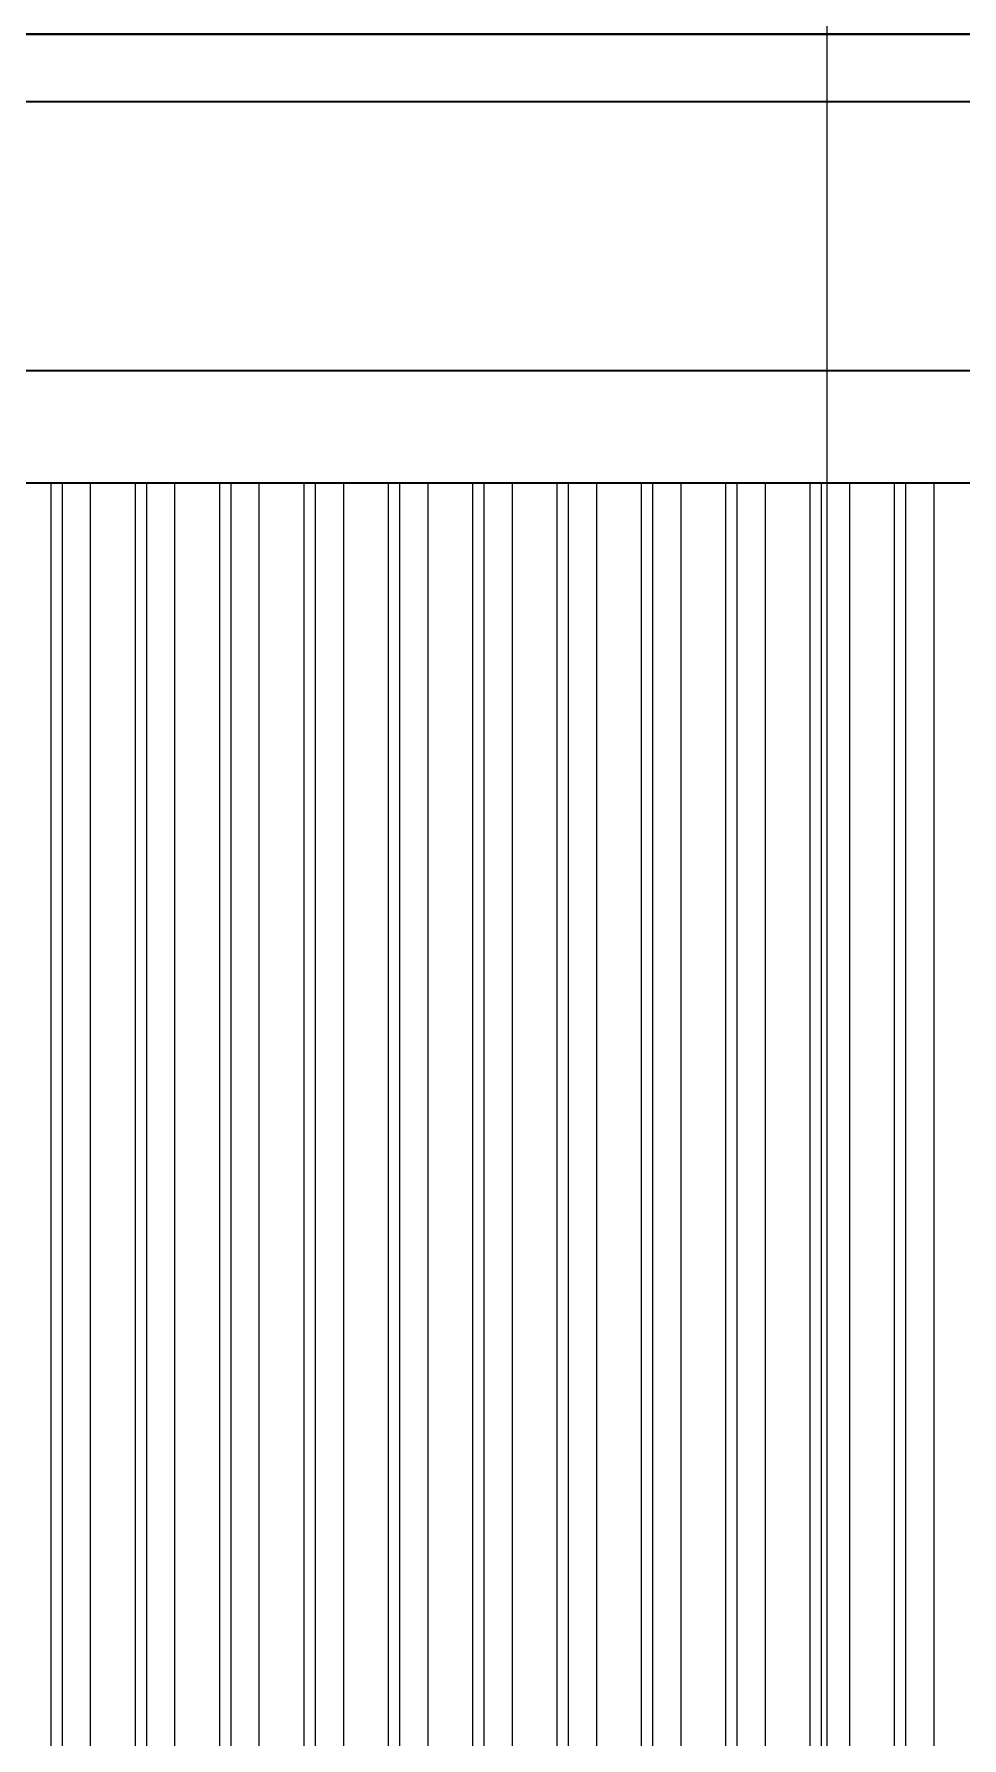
# Model space of a CAD drawing. Header units: millimetres. Extents: x 652554 to 1678317, y -308114 to 170803.
# Drawn here: x 747604 to 748018, y -87740 to -86981 of the extents above; entities that cross this region are included whole.
import ezdxf

# ---------------------------------------------------------------- set-up
doc = ezdxf.new("R2010")
doc.units = ezdxf.units.MM
for name, color, linetype, lineweight in [('A-DETL-GENF', 7, 'Continuous', 35), ('A-GENM', 7, 'Continuous', 9), ('A-GLAZ-CURT', 7, 'Continuous', 9), ('A-GLAZ-CWMG', 7, 'Continuous', 35)]:
    doc.layers.add(name, color=color, linetype=linetype, lineweight=lineweight)

# ---------------------------------------------------------------- blocks, each defined once
blk = doc.blocks.new('DPA_CP_Entrance Louver Grill Vertical Z - Louver Grill Vertical Z-V47-2241-01 ENTRANCE 2 ENLARGED ELEVATION 1')
at = {"layer": 'A-GLAZ-CURT', "color": 7}
blk.add_line((-631997.49, 113750), (-631396.2, 113750), dxfattribs=at)
blk = doc.blocks.new('GM_Louver Grill Vertical Z - Z Profile-V62-2241-01 ENTRANCE 2 ENLARGED ELEVATION 1')
at = {"layer": 'A-GENM', "color": 7}
for p, q in [((-631548.74, 112771.01), (-631548.74, 113750)), ((-631527.01, 113750), (-631528.74, 113750)), ((-631528.74, 113750), (-631523.74, 113750)), ((-631528.74, 112771.01), (-631528.74, 113750)), ((-631523.82, 113750), (-631527.01, 113750)), ((-631483.74, 113750), (-631523.82, 113750)), ((-631523.74, 113750), (-631483.65, 113750)), ((-631523.74, 112771.01), (-631523.74, 113750))]:
    blk.add_line(p, q, dxfattribs=at)
blk = doc.blocks.new('GM_Louver Grill Vertical Z - Z Profile-V63-2241-01 ENTRANCE 2 ENLARGED ELEVATION 1')
at = {"layer": 'A-GENM', "color": 7}
for p, q in [((-631586.33, 112771.01), (-631586.33, 113750)), ((-631564.6, 113750), (-631566.33, 113750)), ((-631566.33, 113750), (-631561.33, 113750)), ((-631566.33, 112771.01), (-631566.33, 113750)), ((-631561.42, 113750), (-631564.6, 113750)), ((-631521.33, 113750), (-631561.42, 113750)), ((-631561.33, 113750), (-631521.25, 113750)), ((-631561.33, 112771.01), (-631561.33, 113750)), ((-631506.38, 113750), (-631521.33, 113750)), ((-631521.25, 113750), (-631508.11, 113750)), ((-631508.11, 113750), (-631506.38, 113750))]:
    blk.add_line(p, q, dxfattribs=at)
blk = doc.blocks.new('GM_Louver Grill Vertical Z - Z Profile-V64-2241-01 ENTRANCE 2 ENLARGED ELEVATION 1')
at = {"layer": 'A-GENM', "color": 7}
for p, q in [((-631623.93, 112771.01), (-631623.93, 113750)), ((-631602.19, 113750), (-631603.93, 113750)), ((-631603.93, 113750), (-631598.93, 113750)), ((-631603.93, 112771.01), (-631603.93, 113750)), ((-631599.01, 113750), (-631602.19, 113750)), ((-631558.92, 113750), (-631599.01, 113750)), ((-631598.93, 113750), (-631558.84, 113750)), ((-631598.93, 112771.01), (-631598.93, 113750)), ((-631543.97, 113750), (-631558.92, 113750)), ((-631558.84, 113750), (-631545.71, 113750)), ((-631545.71, 113750), (-631543.97, 113750))]:
    blk.add_line(p, q, dxfattribs=at)
blk = doc.blocks.new('GM_Louver Grill Vertical Z - Z Profile-V65-2241-01 ENTRANCE 2 ENLARGED ELEVATION 1')
at = {"layer": 'A-GENM', "color": 7}
for p, q in [((-631661.52, 112771.01), (-631661.52, 113750)), ((-631639.79, 113750), (-631641.52, 113750)), ((-631641.52, 113750), (-631636.52, 113750)), ((-631641.52, 112771.01), (-631641.52, 113750)), ((-631636.6, 113750), (-631639.79, 113750)), ((-631596.52, 113750), (-631636.6, 113750)), ((-631636.52, 113750), (-631596.43, 113750)), ((-631636.52, 112771.01), (-631636.52, 113750)), ((-631581.57, 113750), (-631596.52, 113750)), ((-631596.43, 113750), (-631583.3, 113750)), ((-631583.3, 113750), (-631581.57, 113750))]:
    blk.add_line(p, q, dxfattribs=at)
blk = doc.blocks.new('GM_Louver Grill Vertical Z - Z Profile-V66-2241-01 ENTRANCE 2 ENLARGED ELEVATION 1')
at = {"layer": 'A-GENM', "color": 7}
for p, q in [((-631699.11, 112765.65), (-631699.11, 113750)), ((-631677.38, 113750), (-631679.11, 113750)), ((-631679.11, 113750), (-631674.11, 113750)), ((-631679.11, 112771.01), (-631679.11, 113750)), ((-631674.19, 113750), (-631677.38, 113750)), ((-631634.11, 113750), (-631674.19, 113750)), ((-631674.11, 113750), (-631634.02, 113750)), ((-631674.11, 112771.01), (-631674.11, 113750)), ((-631619.16, 113750), (-631634.11, 113750)), ((-631634.02, 113750), (-631620.89, 113750)), ((-631620.89, 113750), (-631619.16, 113750))]:
    blk.add_line(p, q, dxfattribs=at)
blk = doc.blocks.new('GM_Louver Grill Vertical Z - Z Profile-V67-2241-01 ENTRANCE 2 ENLARGED ELEVATION 1')
at = {"layer": 'A-GENM', "color": 7}
for p, q in [((-631736.7, 112771.01), (-631736.7, 113750)), ((-631714.97, 113750), (-631716.7, 113750)), ((-631716.7, 113750), (-631711.7, 113750)), ((-631716.7, 112771.01), (-631716.7, 113750)), ((-631711.79, 113750), (-631714.97, 113750)), ((-631671.7, 113750), (-631711.79, 113750)), ((-631711.7, 113750), (-631671.62, 113750)), ((-631711.7, 112771.01), (-631711.7, 113750)), ((-631656.75, 113750), (-631671.7, 113750)), ((-631671.62, 113750), (-631658.48, 113750)), ((-631658.48, 113750), (-631656.75, 113750))]:
    blk.add_line(p, q, dxfattribs=at)
blk = doc.blocks.new('GM_Louver Grill Vertical Z - Z Profile-V68-2241-01 ENTRANCE 2 ENLARGED ELEVATION 1')
at = {"layer": 'A-GENM', "color": 7}
for p, q in [((-631774.29, 112771.01), (-631774.29, 113750)), ((-631752.56, 113750), (-631754.29, 113750)), ((-631754.29, 113750), (-631749.29, 113750)), ((-631754.29, 112771.01), (-631754.29, 113750)), ((-631749.38, 113750), (-631752.56, 113750)), ((-631709.29, 113750), (-631749.38, 113750)), ((-631749.29, 113750), (-631709.21, 113750)), ((-631749.29, 112771.01), (-631749.29, 113750)), ((-631694.34, 113750), (-631709.29, 113750)), ((-631709.21, 113750), (-631696.07, 113750)), ((-631696.07, 113750), (-631694.34, 113750))]:
    blk.add_line(p, q, dxfattribs=at)
blk = doc.blocks.new('GM_Louver Grill Vertical Z - Z Profile-V69-2241-01 ENTRANCE 2 ENLARGED ELEVATION 1')
at = {"layer": 'A-GENM', "color": 7}
for p, q in [((-631811.89, 112771.01), (-631811.89, 113750)), ((-631790.15, 113750), (-631791.89, 113750)), ((-631791.89, 113750), (-631786.89, 113750)), ((-631791.89, 112771.01), (-631791.89, 113750)), ((-631786.97, 113750), (-631790.15, 113750)), ((-631746.88, 113750), (-631786.97, 113750)), ((-631786.89, 113750), (-631746.8, 113750)), ((-631786.89, 112771.01), (-631786.89, 113750)), ((-631731.93, 113750), (-631746.88, 113750)), ((-631746.8, 113750), (-631733.67, 113750)), ((-631733.67, 113750), (-631731.93, 113750))]:
    blk.add_line(p, q, dxfattribs=at)
blk = doc.blocks.new('GM_Louver Grill Vertical Z - Z Profile-V70-2241-01 ENTRANCE 2 ENLARGED ELEVATION 1')
at = {"layer": 'A-GENM', "color": 7}
for p, q in [((-631849.48, 112592.02), (-631849.48, 113750)), ((-631827.75, 113750), (-631829.48, 113750)), ((-631829.48, 113750), (-631824.48, 113750)), ((-631829.48, 112615.11), (-631829.48, 113750)), ((-631824.56, 113750), (-631827.75, 113750)), ((-631784.48, 113750), (-631824.56, 113750)), ((-631824.48, 113750), (-631784.39, 113750)), ((-631824.48, 112620.88), (-631824.48, 113750)), ((-631769.53, 113750), (-631784.48, 113750)), ((-631784.39, 113750), (-631771.26, 113750)), ((-631771.26, 113750), (-631769.53, 113750))]:
    blk.add_line(p, q, dxfattribs=at)
blk = doc.blocks.new('GM_Louver Grill Vertical Z - Z Profile-V71-2241-01 ENTRANCE 2 ENLARGED ELEVATION 1')
at = {"layer": 'A-GENM', "color": 7}
for p, q in [((-631887.07, 112548.61), (-631887.07, 113750)), ((-631865.34, 113750), (-631867.07, 113750)), ((-631867.07, 113750), (-631862.07, 113750)), ((-631867.07, 112571.7), (-631867.07, 113750)), ((-631862.16, 113750), (-631865.34, 113750)), ((-631822.07, 113750), (-631862.16, 113750)), ((-631862.07, 113750), (-631821.98, 113750)), ((-631862.07, 112577.48), (-631862.07, 113750)), ((-631807.12, 113750), (-631822.07, 113750)), ((-631821.98, 113750), (-631808.85, 113750)), ((-631808.85, 113750), (-631807.12, 113750))]:
    blk.add_line(p, q, dxfattribs=at)
blk = doc.blocks.new('GM_Louver Grill Vertical Z - Z Profile-V72-2241-01 ENTRANCE 2 ENLARGED ELEVATION 1')
at = {"layer": 'A-GENM', "color": 7}
for p, q in [((-631902.93, 113750), (-631904.66, 113750)), ((-631904.66, 113750), (-631899.66, 113750)), ((-631904.66, 112528.29), (-631904.66, 113750)), ((-631899.75, 113750), (-631902.93, 113750)), ((-631859.66, 113750), (-631899.75, 113750)), ((-631899.66, 113750), (-631859.58, 113750)), ((-631899.66, 112534.07), (-631899.66, 113750)), ((-631844.71, 113750), (-631859.66, 113750)), ((-631859.58, 113750), (-631846.44, 113750)), ((-631846.44, 113750), (-631844.71, 113750))]:
    blk.add_line(p, q, dxfattribs=at)
blk = doc.blocks.new('GM_Louver Grill Vertical Z - Z Profile-V73-2241-01 ENTRANCE 2 ENLARGED ELEVATION 1')
at = {"layer": 'A-GENM', "color": 7}
for p, q in [((-631897.25, 113750), (-631937.34, 113750)), ((-631937.26, 113750), (-631897.17, 113750)), ((-631882.3, 113750), (-631897.25, 113750)), ((-631897.17, 113750), (-631884.04, 113750)), ((-631884.04, 113750), (-631882.3, 113750))]:
    blk.add_line(p, q, dxfattribs=at)
blk = doc.blocks.new('GM_Louver Grill Vertical Z - Z Profile-V75-2241-01 ENTRANCE 2 ENLARGED ELEVATION 1')
at = {"layer": 'A-GENM', "color": 7}
blk.add_line((-631511.15, 112771.01), (-631511.15, 113750), dxfattribs=at)
blk = doc.blocks.new('Rectangular Mullion - Entrance Louver Top-15304690-2241-01 ENTRANCE 2 ENLARGED ELEVATION 1')
at = {"layer": 'A-GLAZ-CWMG', "color": 7}
for p, q in [((-632490.53, 113950), (-631058.33, 113950)), ((-631058.33, 113950), (-632490.53, 113950))]:
    blk.add_line(p, q, dxfattribs=at)
blk = doc.blocks.new('Rectangular Mullion - Entrance Louver Top-12049626-2241-01 ENTRANCE 2 ENLARGED ELEVATION 1')
at = {"layer": 'A-GLAZ-CWMG', "color": 7}
for p, q in [((-630855.53, 113950), (-631456.82, 113950)), ((-631222.99, 113950), (-630621.7, 113950)), ((-631456.82, 113920), (-630855.53, 113920)), ((-631370.22, 113920), (-630768.92, 113920)), ((-631370.22, 113800), (-630768.92, 113800)), ((-631352.9, 113800), (-630751.6, 113800)), ((-631352.9, 113750), (-630751.6, 113750))]:
    blk.add_line(p, q, dxfattribs=at)
blk = doc.blocks.new('Rectangular Mullion - Entrance Louver Top-15305096-2241-01 ENTRANCE 2 ENLARGED ELEVATION 1')
at = {"layer": 'A-GLAZ-CWMG', "color": 7}
for p, q in [((-632058.11, 113950), (-632685.53, 113950)), ((-632685.53, 113950), (-632685.53, 113920)), ((-632415.53, 113950), (-631824.28, 113950)), ((-632685.53, 113920), (-632058.11, 113920)), ((-632585.53, 113920), (-631971.51, 113920)), ((-632585.53, 113920), (-632585.53, 113800)), ((-632585.53, 113800), (-631971.51, 113800)), ((-632565.53, 113800), (-631954.19, 113800)), ((-632565.53, 113800), (-632565.53, 113750)), ((-632565.53, 113750), (-631954.19, 113750))]:
    blk.add_line(p, q, dxfattribs=at)
blk = doc.blocks.new('DPA_AN_Callout - DPA_AN_Callout-15609961-2241-01 ENTRANCE 2 ENLARGED ELEVATION 1')
at = {"layer": 'A-DETL-GENF', "color": 7, "lineweight": 25}
blk.add_line((-631558.8, 113013.57), (-631558.8, 114740.15), dxfattribs=at)

msp = doc.modelspace()

# ---------------------------------------------------------------- block references
at = {"layer": 'A-DETL-GENF', "color": 7}
msp.add_blockref('DPA_AN_Callout - DPA_AN_Callout-15609961-2241-01 ENTRANCE 2 ENLARGED ELEVATION 1', (1379516.5465, -200931.019), dxfattribs=at)
at = {"layer": 'A-GENM', "color": 7}
for name in ['GM_Louver Grill Vertical Z - Z Profile-V73-2241-01 ENTRANCE 2 ENLARGED ELEVATION 1', 'GM_Louver Grill Vertical Z - Z Profile-V72-2241-01 ENTRANCE 2 ENLARGED ELEVATION 1', 'GM_Louver Grill Vertical Z - Z Profile-V71-2241-01 ENTRANCE 2 ENLARGED ELEVATION 1', 'GM_Louver Grill Vertical Z - Z Profile-V70-2241-01 ENTRANCE 2 ENLARGED ELEVATION 1', 'GM_Louver Grill Vertical Z - Z Profile-V69-2241-01 ENTRANCE 2 ENLARGED ELEVATION 1', 'GM_Louver Grill Vertical Z - Z Profile-V68-2241-01 ENTRANCE 2 ENLARGED ELEVATION 1', 'GM_Louver Grill Vertical Z - Z Profile-V67-2241-01 ENTRANCE 2 ENLARGED ELEVATION 1', 'GM_Louver Grill Vertical Z - Z Profile-V66-2241-01 ENTRANCE 2 ENLARGED ELEVATION 1', 'GM_Louver Grill Vertical Z - Z Profile-V65-2241-01 ENTRANCE 2 ENLARGED ELEVATION 1', 'GM_Louver Grill Vertical Z - Z Profile-V64-2241-01 ENTRANCE 2 ENLARGED ELEVATION 1', 'GM_Louver Grill Vertical Z - Z Profile-V63-2241-01 ENTRANCE 2 ENLARGED ELEVATION 1', 'GM_Louver Grill Vertical Z - Z Profile-V62-2241-01 ENTRANCE 2 ENLARGED ELEVATION 1', 'GM_Louver Grill Vertical Z - Z Profile-V75-2241-01 ENTRANCE 2 ENLARGED ELEVATION 1']:
    msp.add_blockref(name, (1379516.5465, -200931.019), dxfattribs=at)
at = {"layer": 'A-GLAZ-CURT', "color": 7}
msp.add_blockref('DPA_CP_Entrance Louver Grill Vertical Z - Louver Grill Vertical Z-V47-2241-01 ENTRANCE 2 ENLARGED ELEVATION 1', (1379516.5465, -200931.019), dxfattribs=at)
at = {"layer": 'A-GLAZ-CWMG', "color": 7}
for name, p in [('Rectangular Mullion - Entrance Louver Top-15305096-2241-01 ENTRANCE 2 ENLARGED ELEVATION 1', (1379516.5465, -200931.019)), ('Rectangular Mullion - Entrance Louver Top-15304690-2241-01 ENTRANCE 2 ENLARGED ELEVATION 1', (1379516.5465, -200931.019)), ('Rectangular Mullion - Entrance Louver Top-12049626-2241-01 ENTRANCE 2 ENLARGED ELEVATION 1', (1378915.2552, -200931.019))]:
    msp.add_blockref(name, p, dxfattribs=at)

doc.saveas('drawing.dxf')
